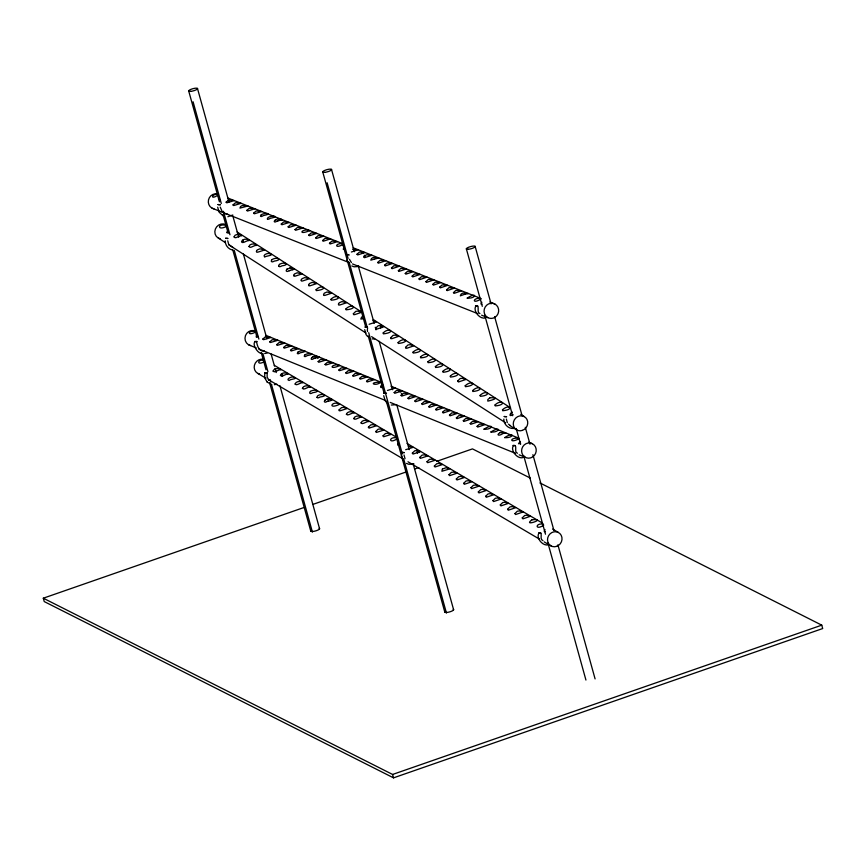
<?xml version="1.0" encoding="UTF-8"?>
<svg xmlns="http://www.w3.org/2000/svg" width="866" height="866" viewBox="0 0 866 866"><rect width="100%" height="100%" fill="white"/><g stroke="black" fill="none" stroke-linecap="round" stroke-linejoin="round"><path stroke-width="1.3" d="M262.008 353.382C257.126 353.988 250.555 341.594 256.488 341.431C257.115 344.895 258.555 352.061 264.39 351.011M485.285 317.984C479.125 319.467 472.273 309.671 476.235 305.763C480.229 305.449 476.127 312.55 479.926 313.579M517.457 453.232C513.527 452.204 517.955 444.972 513.765 445.405C509.663 449.108 516.742 459.261 522.804 457.627M548.178 544.876C541.997 546.219 535.318 536.779 539.334 532.709C543.361 532.558 538.966 539.193 542.928 540.611M282.348 376.288L282.543 374.047M365.051 327.012L367.563 327.294L365.203 327.121M504.153 416.47L506.664 416.741L504.304 416.578M242.935 242.512L243.4 239.666M404.281 452.647L401.77 452.388L404.227 452.593M540.979 533.131L538.63 532.915M219.52 198.855L219.434 200.1M442.407 469.036L441.887 471.266L449.735 468.885L446.012 467.759L442.407 469.036M544.985 529.505L544.238 531.41L545.212 531.702M256.747 334.99L256.152 336.906L258.014 336.365M344.019 247.514L343.217 249.202L344.495 249.256M481.853 302.245L480.998 304.063L481.929 304.172M257.17 341.594L254.777 341.431M383.952 393.023L386.485 393.251L384.158 393.11M217.918 204.538L220.451 204.766L218.124 204.614M477.848 306.055L475.488 305.86M279.501 264.411C283.593 261.413 291.138 264.563 281.905 265.862A4.103 1.505 -38 0 1 279.501 266.674L278.809 266.241M287.025 269.153L286.96 269.218A4.114 1.505 -38 0 0 286.256 271.026L286.949 271.469A4.114 1.505 -38 0 0 289.255 270.69L294.397 269.185L290.521 267.897L286.982 269.164L287.772 268.622M310.45 391.4C314.531 388.661 322.466 391.259 312.691 392.72A4.103 1.429 -38.2 0 1 310.429 393.554L309.736 393.153A4.103 1.429 -38.2 0 1 310.396 391.367M398.436 443.132L397.678 444.994L399.01 445.276M325.086 400.016C329.167 397.31 337.112 399.854 327.37 401.359A4.114 1.429 -38.2 0 1 325.075 402.192L324.393 401.781A4.114 1.429 -38.2 0 1 325.107 400.027L325.919 399.442M318.049 357.193L319.208 357.117L314.087 358.427A4.114 1.18 -38.8 0 1 311.868 359.433L311.219 359.173A4.114 1.18 -38.8 0 1 311.955 357.561C313.102 355.147 319.619 357.095 318.666 356.889M311.944 357.55L313.524 356.608M228.137 230.215L226.611 232.608L228.797 232.683M520.076 441.454L518.539 443.728L520.607 443.392M275.897 219.628C273.959 220.635 278.874 217.896 280.032 219.055M513.127 414.652L510.637 415.615L509.944 415.16L510.68 413.212L512.336 412.151M373.733 259.324L370.778 260.168L371.568 258.469L373.149 257.527L378.843 258.014L373.733 259.324M383.259 386.55C380.142 389.516 379.46 385.532 382.675 384.731M363.244 316.166L361.577 317.162L360.819 319.067L363.915 318.677M489.95 397.754L487.829 399.54L487.818 401.12C492.483 400.07 500.526 397.57 489.972 397.754M531.984 519.827C521.733 527.318 548.21 518.128 531.995 519.817M500.234 432.524C495.233 435.425 499.888 436.15 502.745 433.541M232.802 215.006L227.855 216.727M275.02 220.148A4.114 1.169 -38.8 0 0 274.273 221.75L274.977 222.032A4.114 1.169 -38.8 0 0 277.196 221.014L282.424 219.748L278.646 218.881M465.259 294.083L460.333 295.836L461.123 294.094L462.758 293.098L468.365 293.552L465.28 294.083M351.38 252.006L358.178 249.819L352.581 249.289M277.304 220.982L278.3 220.581M315.192 358.004L314.098 358.427M405.689 449.714L413.104 447.332L408.503 446.271M328.485 400.958L327.37 401.348M292.372 269.672L292.957 269.467M539.919 482.925L821.758 625.155L822.7 628.543L393.532 777.852L44.242 601.578L43.3 598.2L303.869 507.541M312.81 504.434L406.046 471.992M414.987 468.885L418.819 467.553M436.702 461.329L472.468 448.891L530.284 478.064M43.3 598.2L392.59 774.464L821.758 625.155M290.381 270.311L289.266 270.701M330.487 400.319L331.061 400.124M397.05 438.943C387.979 444.594 388.986 435.955 396.996 437.98M543.686 525.218C534.787 531.107 535.242 522.393 543.523 524.244M280.313 219.942L280.887 219.769M317.194 357.366L317.779 357.182L317.974 358.47M339.71 404.249C327.11 410.224 331.851 399.984 339.721 404.238M264.541 361.479C256.986 366.253 256.607 359.228 264.173 360.126M502.756 433.541L505.841 433L500.256 432.524M274.338 384.688L276.849 384.158M413.98 463.916L408.958 464.295L406.479 463.44M359.379 266.436L354.205 266.804L351.812 265.959M264.66 353.545L267.183 353.014M396.487 404.671L391.324 405.039M217.323 195.532C209.572 200.382 212.267 193.031 218.091 194.439M326.85 398.988C327.803 398.068 334.244 399.594 331.321 400.124M339.883 365.549C326.969 370.994 332.436 362.551 339.873 365.506M293.217 269.456L294.288 269.153L289.764 267.984M314.769 356.381L317.984 356.63M247.828 206.021L239.936 208.121L240.607 206.487L242.166 205.534L247.828 206.021M309.811 230.648C296.702 235.942 302.234 227.801 309.811 230.605M226.784 226.199C216.836 231.644 217.366 222.584 226.611 225.582M369.078 324.285L376.385 321.935L372.867 320.723M227.682 214.194L225.864 214.064M387.459 390.458L395.307 388.055L391.876 387.232M281.147 219.78L282.316 219.704L280.043 219.055M519.091 438.705C508.699 444.258 509.955 436.767 519.005 438.358M255.86 331.895C247.081 336.82 247.232 330.108 255.719 331.31M343.131 244.396C333.908 249.711 335.131 242.285 343.142 243.866L227.877 198.043M480.879 299.116C471.245 304.94 473.107 296.811 481.117 298.629M225.636 238.312L228.029 238.486L225.582 238.28M372.142 338.877L374.642 339.017M513.744 428.475C508.494 428.973 503.676 424.351 503.828 419.09M267.085 372.835L264.628 372.629L267.15 372.867L267.15 377.165L269.088 380.434M348.035 254.766L346.855 254.756L349.301 254.972M294.418 377.587C292.275 375.346 285.185 379.611 289.103 380.499C290.175 378.929 298.045 378.972 294.429 377.587M282.143 373.895L281.612 374.058M232.997 247.557L228.732 244.504L227.747 240.78M232.608 250.068C228.299 249.246 225.149 245.175 225.192 240.824M270.549 253.976C268.46 252.352 262.246 254.647 264.585 257.061C265.894 255.849 274.143 255.448 270.56 253.987M271.707 384.515L267.226 382.144M380.845 382.166C367.108 382.058 375.195 387.037 380.845 382.166L265.808 335.326M353.22 247.795L479.818 298.045M489.842 302.017L494.854 304.009A7.675 7.264 -68.4 0 1 495.2 317.173A7.675 7.264 -68.4 0 1 484.062 311.327A7.675 7.264 -68.4 0 1 494.854 304.009M212.127 208.208L348.749 262.441M352.516 263.935L477.859 313.687M481.615 315.181L487.883 317.67M390.977 386.225L518.647 438.131M528.661 442.201L532.417 443.728A7.675 7.253 -67.9 0 1 532.742 456.891A7.675 7.253 -67.9 0 1 521.603 451.045A7.675 7.253 -67.9 0 1 532.417 443.728M248.802 344.906L256.314 347.959M258.815 348.976L385.24 400.384M390.241 402.419L515.411 453.308M519.167 454.834L525.424 457.378M274.381 365.387L396.596 437.287M407.063 443.457L542.084 522.88M552.562 529.05L558.386 532.471M264.758 372.726L264.682 377.836L267.302 382.242M257.841 373.441L265.992 378.236M268.319 379.611L403.34 459.034M407.994 461.773L539.518 539.15M544.173 541.889L551.155 546.002M237.078 231.947L361.901 312.215M373.246 319.511L510.55 407.81M520.758 414.381L524.168 416.568M218.427 238.128L225.236 242.512M228.646 244.699L365.95 332.999M371.622 336.647L505.517 422.749M510.063 425.671L516.872 430.056M515.357 445.644L512.889 445.449M222.908 215.71L219.13 212.181L217.669 207.191M508.461 424.145L509.977 425.228M380.715 324.956L382.393 327.532M363.2 253.262L362.107 252.536L362.259 253.316M351.401 262.56L349.442 259.324M386.777 402.647L385.164 400.666L383.703 395.686M222.562 212.386L220.224 207.104M267.453 219.044L268.081 219.282A4.103 1.169 -38.8 0 0 270.3 218.275C280.497 216.413 272 215.071 268.179 217.431A4.103 1.169 -38.8 0 0 267.388 219.011M367.649 336.582L366.026 334.536L364.727 329.632M507.303 422.673L506.383 419.047M317.075 397.483L317.757 397.873A4.103 1.429 -38.2 0 0 320.03 397.039C329.794 395.567 321.86 392.969 317.779 395.708A4.103 1.429 -38.2 0 0 317.01 397.44M400.687 392.082L399.237 390.783L399.378 391.551M418.992 452.572L416.957 450.039L417.542 453.459M346.985 260.038L348.035 262.42M405.039 458.699L404.011 454.964M402.798 459.933L401.456 455.018M475.12 246.334L491.087 303.901M494.627 316.642L522.144 415.886M525.316 427.328L530.014 444.247M532.904 454.672L553.926 530.468M557.899 544.801L595.094 678.912M466.33 248.769L482.297 306.337M484.744 315.181L512.629 415.723M516.168 428.464L520.574 444.366M523.746 455.808L545.493 534.214M547.94 543.047L585.936 680.048M331.505 169.4L354.335 251.714M358.232 265.754L374.188 323.332M375.281 327.24L375.996 329.838M379.167 341.28L392.612 389.743M396.866 405.082L409.217 449.638M413.19 463.96L453.632 609.794M327.11 182.758L348.089 258.382M349.171 262.29L367.617 328.799M368.7 332.706L402.333 453.968M403.772 459.186L446.445 613.041M322.715 171.836L365.755 327.067M368.212 335.911L384.179 393.478M386.268 401.012L444.843 612.24M392.59 774.464L393.532 777.852M197.47 88.419L228.96 201.984M232.857 216.024L238.713 237.143M243.324 253.792L266.88 338.703M271.134 354.053L274.457 366.047M275.107 368.375L276.265 372.564M279.88 385.587L319.597 528.812M193.075 101.777L221.285 203.478M223.45 211.304L229.955 234.773M234.296 250.415L258.891 339.082M262.863 353.425L267.93 371.687M270.095 379.503L270.82 382.112M271.545 384.72L312.41 532.06M188.669 90.854L219.444 201.821M222.984 214.562L228.115 233.073M232.727 249.722L256.996 337.242M261.261 352.581L266.024 369.793M269.64 382.815L310.807 531.259M380.293 325.27L380.748 327.987M364.272 255.167L364.651 257.148M401.402 393.413L401.77 395.394M367.281 329.589L367.53 331.537M319.153 528.347A4.601 1.115 -15.5 0 1 314.878 531.118A4.601 1.115 -15.5 0 1 311.468 530.219M453.189 609.328A4.601 1.115 -15.5 0 1 448.913 612.1A4.601 1.115 -15.5 0 1 445.503 611.201M259.605 374.069A7.675 7.123 -59.5 0 1 254.431 365.225A7.675 7.123 -59.5 0 1 263.307 359.282M250.588 345.545A7.675 7.253 -67.9 0 1 245.468 335.629A7.675 7.253 -67.9 0 1 255.795 331.256M220.181 238.756A7.675 7.08 -57.3 0 1 215.385 229.014A7.675 7.08 -57.3 0 1 225.734 224.651M278.744 266.187A4.103 1.505 -38 0 1 279.447 264.379M213.913 208.858A7.675 7.264 -68.4 0 1 208.5 199.894A7.675 7.264 -68.4 0 1 217.323 193.919M234.08 236.905C235.227 239.503 239.319 235.206 241.69 235.801C241.863 234.112 234.556 233.311 234.08 236.905M241.538 241.711C242.686 244.299 246.767 240.001 249.148 240.596C249.321 238.908 242.004 238.107 241.538 241.711M248.986 246.507C250.144 249.105 254.225 244.807 256.607 245.392C256.769 243.703 249.462 242.913 248.986 246.507M256.444 251.313L256.672 252.179L257.797 252.179L264.585 250.003L259.941 248.791L257.202 249.949L256.444 251.313M293.726 275.323L293.953 276.2L295.079 276.189L301.855 273.981L297.222 272.79L294.472 273.959L293.726 275.323M301.173 280.129L301.411 281.006L302.526 280.995L309.303 278.776L304.67 277.585L301.931 278.755L301.173 280.129M308.632 284.925L308.87 285.812L309.985 285.802L316.761 283.572L312.128 282.381L309.389 283.561L308.632 284.925M316.09 289.731L316.328 290.608C329.524 289.276 321.741 283.669 316.09 289.731M323.548 294.537L323.776 295.414L324.902 295.403L331.667 293.163L327.034 291.983L324.295 293.163L323.548 294.537M330.996 299.333L331.234 300.221C344.69 298.835 336.311 293.303 330.996 299.333M338.454 304.139L338.693 305.027L339.808 305.005L346.573 302.754L341.951 301.585L339.212 302.764L338.454 304.139M345.913 308.945L346.151 309.833C359.412 308.437 351.509 302.916 345.913 308.945M353.371 313.741L353.609 314.639L354.724 314.618L361.479 312.345L357.961 311.132L355.785 311.359L353.371 313.741M375.736 328.149L375.974 329.048L377.089 329.026L383.844 326.731L380.326 325.529L378.15 325.757L375.736 328.149M383.194 332.955L383.432 333.854C396.617 332.436 388.856 326.872 383.194 332.955M390.642 337.762L390.891 338.66L391.995 338.628L398.75 336.322L395.232 335.12L393.067 335.358L390.642 337.762M398.1 342.557L398.338 343.466C411.512 342.027 403.772 336.463 398.1 342.557M405.559 347.363L405.797 348.273L406.912 348.229L413.656 345.913L410.138 344.711L407.973 344.96L405.559 347.363M413.017 352.17L413.255 353.079C425.975 351.683 419.339 346.108 413.017 352.17M420.465 356.965L420.714 357.875C432.989 356.933 427.09 350.784 420.465 356.965M427.923 361.772L428.172 362.681C440.448 361.728 434.548 355.58 427.923 361.772M435.382 366.567L435.62 367.487C447.895 366.524 442.006 360.375 435.382 366.567M442.84 371.373L443.078 372.293C455.668 370.94 449.097 365.214 442.84 371.373M450.288 376.18L450.536 377.1C463.591 375.595 456.025 369.944 450.288 376.18M457.746 380.975L458.45 381.982L465.832 379.481L462.314 378.301L460.149 378.55L457.746 380.975M465.204 385.781L465.453 386.701C478.064 385.262 471.569 379.589 465.204 385.781M472.652 390.588L472.901 391.508C485.469 390.122 478.93 384.385 472.652 390.588M480.11 395.383L480.359 396.314C492.906 395.253 486.324 389.105 480.11 395.383M495.027 404.996L495.276 405.927C507.92 404.79 501.187 398.696 495.027 404.996M502.475 409.791L502.724 410.733C514.956 409.672 509.121 403.513 502.475 409.791M273.115 371.07C274.435 373.452 278.571 369.154 281.093 369.75C279.382 368.158 274.121 367.758 273.115 371.07M280.443 375.389C281.645 377.847 285.628 373.506 288.032 374.177C288.205 372.694 280.941 371.839 280.443 375.389M295.1 384.028C296.486 386.366 300.502 382.133 303.078 382.685C301.325 381.105 296.107 380.715 295.1 384.028M302.429 388.347C303.814 390.685 307.831 386.452 310.407 386.994C308.653 385.413 303.436 385.034 302.429 388.347M339.061 409.943L339.288 410.776L340.392 410.722L347.179 408.525L343.672 407.399L341.496 407.626L339.061 409.943M346.389 414.262C347.775 416.524 351.78 412.389 354.367 412.876C352.581 411.242 347.385 410.949 346.389 414.262M353.718 418.581C355.103 420.854 359.109 416.698 361.696 417.195C359.91 415.561 354.714 415.269 353.718 418.581M361.046 422.9C362.389 425.282 366.459 420.952 369.013 421.504C367.227 419.869 362.042 419.588 361.046 422.9M368.375 427.219L369.046 428.118L376.483 425.769L372.975 424.643L370.8 424.881L368.375 427.219M375.703 431.539L376.374 432.437L383.8 430.088L380.304 428.962L378.128 429.2L375.703 431.539M383.032 435.858L383.703 436.756L391.129 434.396L387.632 433.271L385.457 433.52L383.032 435.858M412.335 453.124L413.017 454.044L420.432 451.641L416.936 450.526L414.76 450.775L412.335 453.124M419.664 457.443L420.346 458.363L427.761 455.949L424.253 454.845L422.088 455.094L419.664 457.443M426.992 461.762L427.674 462.682L435.089 460.268L431.582 459.153L429.417 459.402L426.992 461.762M434.321 466.081L435.003 467.001L442.407 464.577L438.91 463.472L436.745 463.721L434.321 466.081M448.978 474.72L449.66 475.64L457.064 473.193L453.567 472.1L451.392 472.349L448.978 474.72M456.306 479.039L456.988 479.959L464.392 477.512L460.885 476.408L458.72 476.668L456.306 479.039M463.635 483.358L464.317 484.289L471.71 481.821L468.214 480.727L466.049 480.987L463.635 483.358M470.963 487.677L471.645 488.608L479.039 486.129L475.542 485.036L473.377 485.296L470.963 487.677M478.292 491.996L478.974 492.927L486.367 490.448L482.871 489.355L480.706 489.615L478.292 491.996M485.62 496.315L486.302 497.246L493.696 494.757L490.199 493.663L488.034 493.934L485.62 496.315M492.949 500.635L493.631 501.566L501.013 499.065L497.517 497.982L495.352 498.242L492.949 500.635M500.267 504.954L500.959 505.885L508.342 503.373L504.846 502.291L502.681 502.561L500.267 504.954M507.595 509.273L508.288 510.204L515.671 507.692L512.174 506.61L510.009 506.87L507.595 509.273M514.924 513.581L515.616 514.523L522.988 512.001L519.503 510.918L517.338 511.189L514.924 513.581M522.252 517.9L522.945 518.853L530.317 516.309L526.831 515.238L524.666 515.508L522.252 517.9M262.874 339.039L263.491 339.721L270.961 337.491L265.332 336.874L262.874 339.039M269.781 341.853L270.398 342.535L277.867 340.295L272.249 339.689L269.781 341.853M276.698 344.668L277.315 345.35L284.773 343.109L279.155 342.503L276.698 344.668M283.604 347.483L284.221 348.164L291.68 345.913L286.061 345.317L283.604 347.483M290.521 350.308L291.138 350.99L298.597 348.727L292.968 348.132L290.521 350.308M318.158 361.566L318.775 362.248L326.222 359.964L320.615 359.379L318.158 361.566M325.064 364.38L325.681 365.073L333.129 362.767L327.521 362.194L325.064 364.38M338.887 370.02L339.504 370.713L346.952 368.386L341.334 367.823L338.887 370.02M345.794 372.835L346.422 373.527L353.858 371.2L348.251 370.637L345.794 372.835M352.711 375.649L353.328 376.342L360.765 374.004L355.157 373.452L352.711 375.649M359.617 378.464L360.245 379.167L367.671 376.818L362.064 376.255L359.617 378.464M366.535 381.289L367.152 381.982L374.577 379.622L368.97 379.07L366.535 381.289M394.171 392.547L394.799 393.261L402.214 390.858L396.617 390.328L394.171 392.547M401.077 395.361L401.705 396.076L409.12 393.673L403.524 393.142L401.077 395.361M407.994 398.187L408.622 398.89L416.037 396.476L410.43 395.957L407.994 398.187M414.901 401.001L415.528 401.716L422.944 399.291L417.336 398.761L414.901 401.001M421.818 403.816L422.435 404.53L429.85 402.095L424.253 401.575L421.818 403.816M428.724 406.63L429.352 407.356L436.756 404.909L431.16 404.39L428.724 406.63M435.63 409.445L436.258 410.17L443.663 407.713L438.066 407.204L435.63 409.445M442.548 412.27L443.175 412.985L450.569 410.527L444.983 410.019L442.548 412.27M449.454 415.085L450.082 415.81L457.486 413.331L451.89 412.833L449.454 415.085M456.36 417.899L456.999 418.624L464.392 416.145L458.796 415.648L456.36 417.899M463.278 420.714L463.905 421.439L471.299 418.949L465.702 418.462L463.278 420.714M470.184 423.528L470.812 424.264L478.205 421.764L472.62 421.266L470.184 423.528M477.09 426.343L477.729 427.079L485.112 424.578L479.526 424.08L477.09 426.343M484.007 429.168C492.808 430.066 494.735 422.327 484.007 429.168M490.914 431.982C499.736 432.892 501.652 425.152 490.914 431.982M504.737 437.611C514.09 438.423 514.869 430.748 504.737 437.611M226.145 202.168L226.751 202.839L234.221 200.609L228.602 200.014L226.145 202.168M233.03 204.906L233.647 205.578L241.105 203.337L235.487 202.752L233.03 204.906M246.81 210.395L247.416 211.066L254.885 208.803L249.267 208.23L246.81 210.395M253.695 213.133L254.312 213.805L261.77 211.542L256.152 210.968L253.695 213.133M281.244 224.099L281.861 224.77L289.309 222.475L283.702 221.912L281.244 224.099M288.14 226.838L288.757 227.509L296.204 225.214L290.586 224.651L288.14 226.838M295.025 229.577L295.642 230.259L303.089 227.942L297.482 227.39L295.025 229.577M308.805 235.065L309.422 235.747L316.859 233.409L311.251 232.867L308.805 235.065M315.689 237.804L316.306 238.486L323.743 236.147L318.136 235.606L315.689 237.804M322.585 240.542L323.202 241.224L330.628 238.875L325.031 238.345L322.585 240.542M329.47 243.281L330.087 243.974L337.524 241.614L331.916 241.084L329.47 243.281M357.019 254.247L357.647 254.94L365.062 252.547L359.466 252.028L357.019 254.247M363.915 256.986L364.532 257.689L371.947 255.286L366.35 254.766L363.915 256.986M377.684 262.474L378.312 263.177L385.727 260.753L380.131 260.244L377.684 262.474M384.58 265.212L385.197 265.916L392.612 263.481L387.015 262.983L384.58 265.212M391.464 267.951L392.092 268.655L399.497 266.219L393.9 265.721L391.464 267.951M398.349 270.69L398.977 271.404L406.381 268.947L400.796 268.449L398.349 270.69M405.245 273.429L405.873 274.143L413.266 271.686L407.68 271.188L405.245 273.429M412.129 276.178L412.757 276.893L420.162 274.414L414.565 273.927L412.129 276.178M419.025 278.917L419.642 279.631L427.046 277.152L421.45 276.665L419.025 278.917M425.91 281.656L426.537 282.37L433.931 279.88L428.345 279.404L425.91 281.656M432.794 284.394L433.422 285.12L440.816 282.619L435.23 282.143L432.794 284.394M439.69 287.133L440.318 287.858L447.7 285.347L442.115 284.882L439.69 287.133M446.575 289.883L447.202 290.608L454.585 288.086L448.999 287.62L446.575 289.883M453.459 292.621L454.098 293.347L461.481 290.824L455.895 290.359L453.459 292.621M467.239 298.099C476.592 298.835 477.382 291.268 467.239 298.099M272.108 259.551L272.043 259.616A4.103 1.505 -38 0 0 271.339 261.413L272.043 261.868A4.103 1.505 -38 0 0 274.338 261.088C283.561 259.822 276.449 256.628 272.108 259.551M298.196 351.877L298.131 351.942A4.103 1.18 -38.8 0 0 297.352 353.523L298.045 353.804A4.103 1.18 -38.8 0 0 300.253 352.798C310.353 350.968 302.137 349.604 298.196 351.877M305.113 354.692L305.048 354.746A4.103 1.18 -38.8 0 0 304.302 356.359L304.951 356.619A4.103 1.18 -38.8 0 0 307.17 355.612C317.205 353.815 309.01 352.451 305.113 354.692M261.359 214.638L261.294 214.692A4.103 1.169 -38.8 0 0 260.547 216.284L261.196 216.543A4.103 1.169 -38.8 0 0 263.405 215.537C273.537 213.675 265.267 212.376 261.359 214.638M190.65 91.374A4.601 1.115 -15.5 0 0 197.545 88.7A4.601 1.115 -15.5 0 0 191.137 89.263A4.601 1.115 -15.5 0 0 190.65 91.374M324.685 172.356A4.601 1.115 -15.5 0 0 331.581 169.682A4.601 1.115 -15.5 0 0 325.172 170.234A4.601 1.115 -15.5 0 0 324.685 172.356M468.3 249.289A4.601 1.115 -15.5 0 0 475.207 246.604A4.601 1.115 -15.5 0 0 468.798 247.167A4.601 1.115 -15.5 0 0 468.3 249.289M556.676 546.359A7.675 7.123 -59.5 0 0 559.891 533.564A7.675 7.123 -59.5 0 0 547.745 537.786A7.675 7.123 -59.5 0 0 556.676 546.359M522.371 430.402A7.675 7.08 -57.3 0 0 525.662 417.65A7.675 7.08 -57.3 0 0 513.516 421.872A7.675 7.08 -57.3 0 0 522.371 430.402"/></g></svg>
